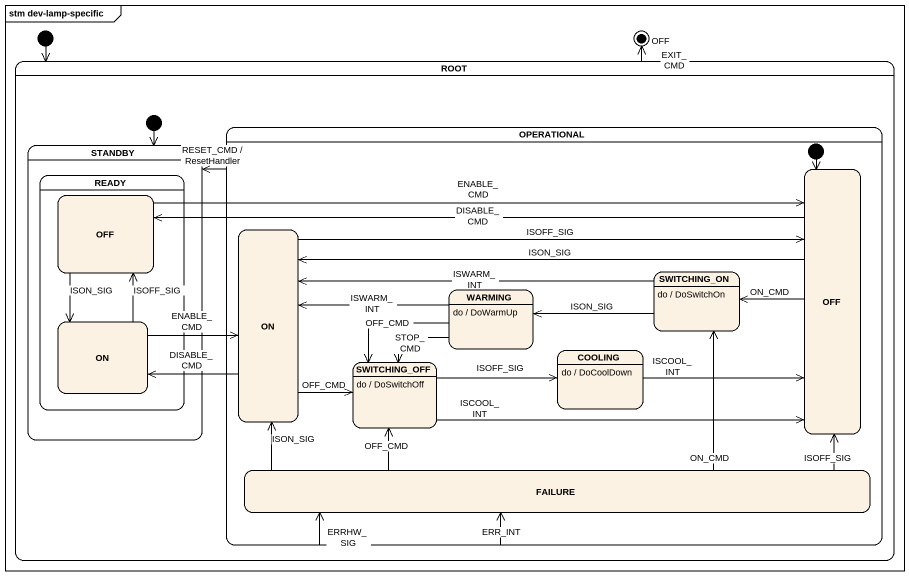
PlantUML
@startuml
mainframe stm dev-lamp-specific
hide empty description
state ROOT {
  state OPERATIONAL {
    state "OFF" as OFF_2
    state "ON" as ON_
    state WARMING
    WARMING : do / DoWarmUp
    state SWITCHING_ON
    SWITCHING_ON : do / DoSwitchOn
    state SWITCHING_OFF
    SWITCHING_OFF : do / DoSwitchOff
    state COOLING
    COOLING : do / DoCoolDown
    state FAILURE
    [*] --> OFF_2
  }
  state STANDBY {
    state READY {
      state "OFF" as OFF_3
      state "ON" as ON__2
    }
  }
  [*] --> STANDBY
}
state OFF <<end>>
[*] --> ROOT
ROOT -up-> OFF : EXIT_CMD
OPERATIONAL -left-> STANDBY : RESET_CMD / ResetHandler
OPERATIONAL --> FAILURE : ERRHW_SIG
OPERATIONAL --> FAILURE : ERR_INT
OFF_2 -left-> OFF_3 : DISABLE_CMD
OFF_2 -left-> ON_ : ISON_SIG
OFF_2 -left-> SWITCHING_ON : ON_CMD
OFF_3 -right-> OFF_2 : ENABLE_CMD
OFF_3 --> ON__2 : ISON_SIG
ON_ -right-> OFF_2 : ISOFF_SIG
ON_ -left-> ON__2 : DISABLE_CMD
ON_ -right-> SWITCHING_OFF : OFF_CMD
WARMING -left-> ON_ : ISWARM_INT
WARMING --> SWITCHING_OFF : OFF_CMD
WARMING --> SWITCHING_OFF : STOP_CMD
SWITCHING_ON -left-> ON_ : ISWARM_INT
SWITCHING_ON -left-> WARMING : ISON_SIG
ON__2 -up-> OFF_3 : ISOFF_SIG
ON__2 -right-> ON_ : ENABLE_CMD
SWITCHING_OFF -right-> OFF_2 : ISCOOL_INT
SWITCHING_OFF -right-> COOLING : ISOFF_SIG
COOLING -right-> OFF_2 : ISCOOL_INT
FAILURE -up-> OFF_2 : ISOFF_SIG
FAILURE -left-> ON_ : ISON_SIG
FAILURE -up-> SWITCHING_ON : ON_CMD
FAILURE -left-> SWITCHING_OFF : OFF_CMD
@enduml
